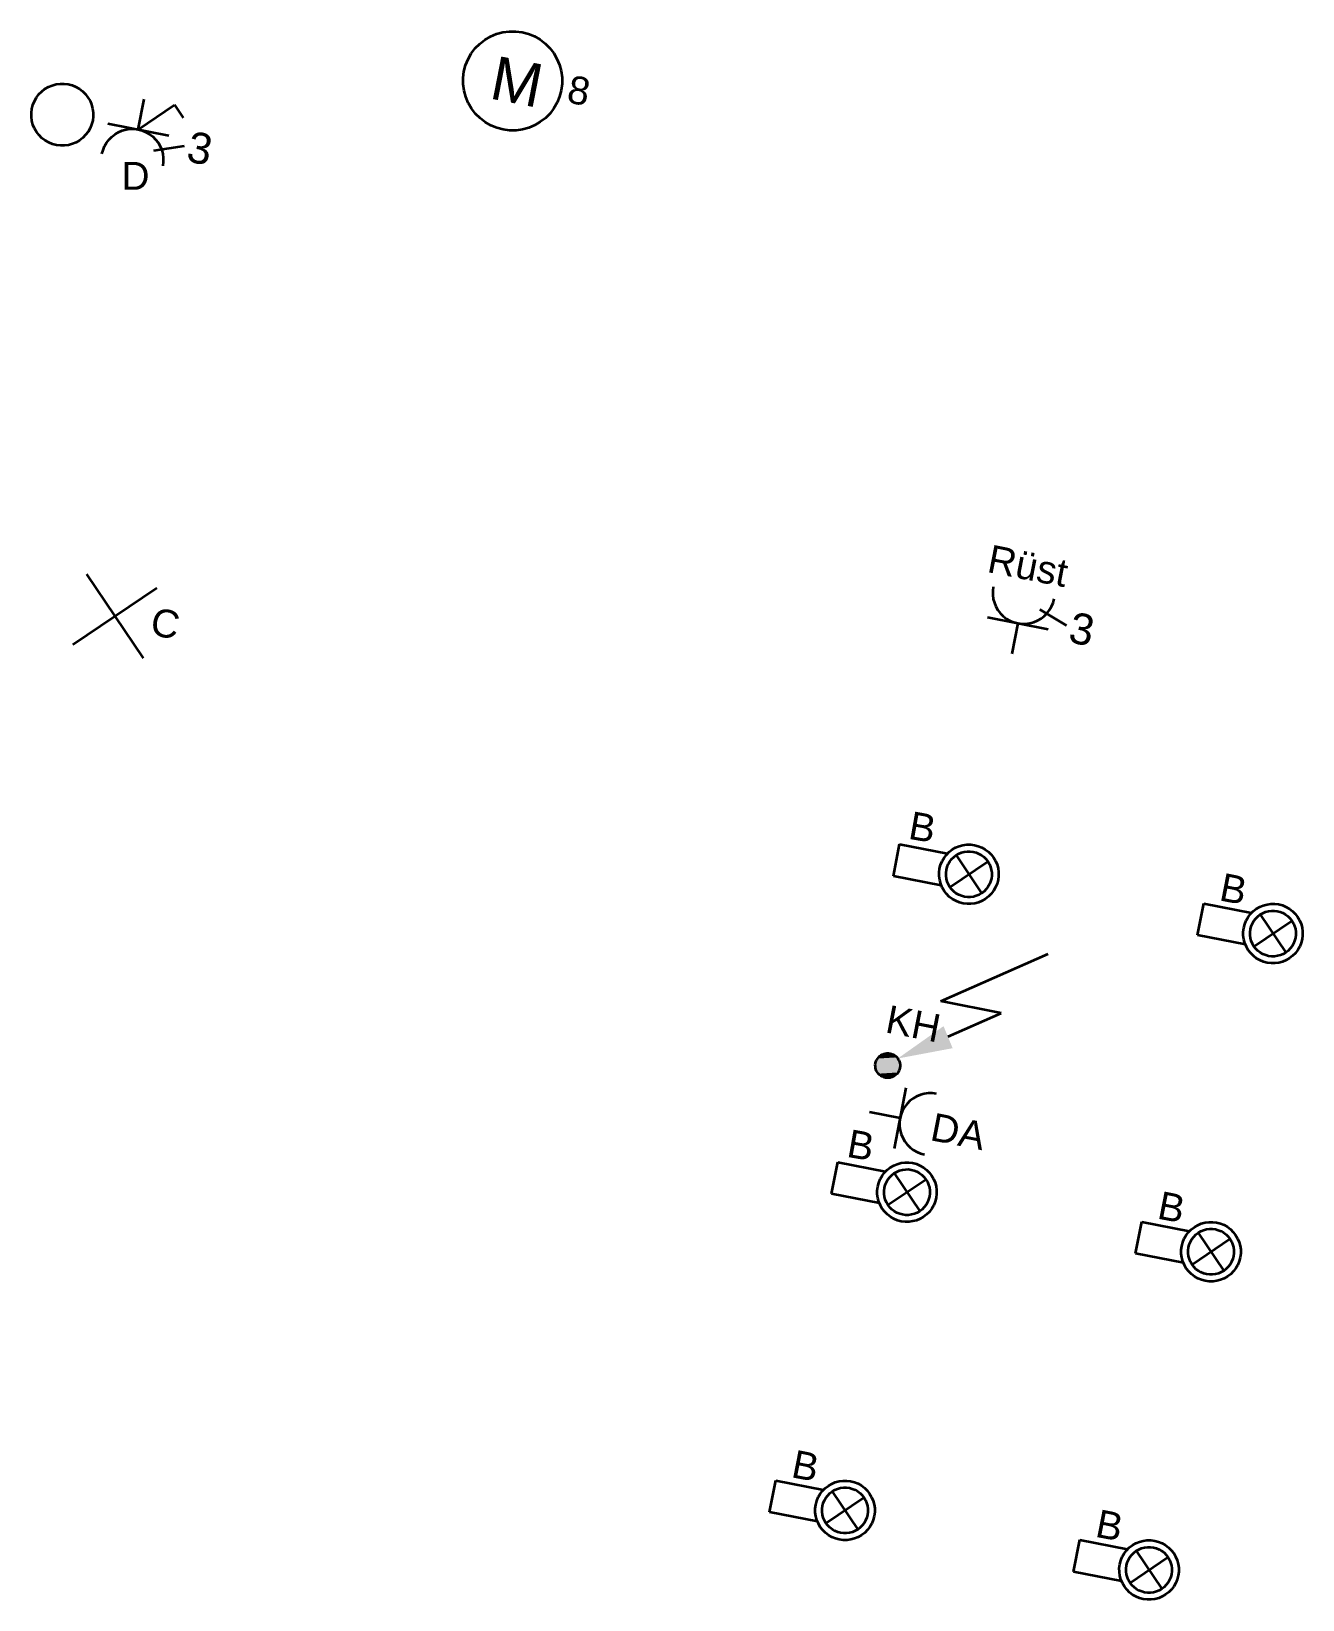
# Model space of a CAD drawing. Extents: x 800 to 1481, y 55 to 490.
# Drawn here: x 1116.9 to 1158, y 433.5 to 484.1 of the extents above; entities that cross this region are included whole.
import ezdxf

# ---------------------------------------------------------------- set-up
doc = ezdxf.new("R2010")
doc.units = 0
doc.layers.get('0').update_dxf_attribs({"lineweight": 18})
for name, color, linetype, lineweight, true_color in [('E_Kraft', 1, 'Continuous', 35, 0xff0000), ('E_Licht', 7, 'Continuous', 35, 0x0080ff), ('E_Multimedia', 7, 'Continuous', 35, 0x00e500), ('E_Starkstrom', 1, 'Continuous', 35, 0xff0000)]:
    doc.layers.add(name, color=color, linetype=linetype, lineweight=lineweight, true_color=true_color)
doc.styles.get("Standard").update_dxf_attribs({"font": 'arial.ttf'})

# ---------------------------------------------------------------- blocks, each defined once
blk = doc.blocks.new('LED-Deckenleuchte mit Trafotunnel-A0Q9B3BXAY', base_point=(1152.573, 443.815))
at = {"color": 0, "linetype": 'ByBlock', "lineweight": -2, "ltscale": 0.35}
for p, q in [((1152.573, 444.716), (1152.773, 445.741)), ((1152.773, 445.741), (1154.318, 445.44)), ((1154.146, 445.195), (1154.208, 445.304)), ((1154.208, 445.304), (1154.284, 445.404)), ((1154.284, 445.404), (1154.373, 445.493)), ((1154.373, 445.493), (1154.472, 445.57)), ((1154.393, 445.181), (1154.452, 445.258)), ((1154.452, 445.258), (1154.52, 445.327)), ((1154.472, 445.57), (1154.581, 445.633)), ((1154.52, 445.327), (1154.596, 445.386)), ((1154.581, 445.633), (1154.697, 445.681)), ((1154.596, 445.386), (1154.68, 445.434)), ((1154.596, 445.386), (1155.422, 444.161)), ((1154.68, 445.434), (1154.769, 445.472)), ((1154.697, 445.681), (1154.818, 445.714)), ((1154.769, 445.472), (1154.862, 445.497)), ((1154.818, 445.714), (1154.942, 445.731)), ((1154.862, 445.497), (1154.958, 445.51)), ((1154.942, 445.731), (1155.068, 445.732)), ((1154.958, 445.51), (1155.054, 445.51)), ((1155.054, 445.51), (1155.15, 445.498)), ((1155.068, 445.732), (1155.192, 445.716)), ((1155.15, 445.498), (1155.243, 445.474)), ((1155.192, 445.716), (1155.314, 445.684)), ((1155.243, 445.474), (1155.333, 445.437)), ((1155.314, 445.684), (1155.43, 445.636)), ((1155.333, 445.437), (1155.417, 445.389)), ((1155.417, 445.389), (1155.494, 445.33)), ((1155.43, 445.636), (1155.539, 445.574)), ((1155.494, 445.33), (1155.562, 445.262)), ((1155.539, 445.574), (1155.639, 445.498)), ((1155.562, 445.262), (1155.621, 445.186)), ((1155.639, 445.498), (1155.728, 445.409)), ((1155.728, 445.409), (1155.805, 445.31)), ((1155.805, 445.31), (1155.868, 445.201)), ((1154.05, 444.832), (1154.066, 444.957)), ((1154.051, 444.707), (1154.05, 444.832)), ((1154.066, 444.957), (1154.098, 445.078)), ((1154.098, 445.078), (1154.146, 445.195)), ((1154.272, 444.819), (1154.284, 444.915)), ((1154.272, 444.722), (1154.272, 444.819)), ((1154.284, 444.915), (1154.309, 445.008)), ((1154.309, 445.008), (1154.345, 445.097)), ((1154.345, 445.097), (1154.393, 445.181)), ((1154.396, 444.361), (1155.621, 445.186)), ((1155.621, 445.186), (1155.67, 445.103)), ((1155.67, 445.103), (1155.707, 445.013)), ((1155.707, 445.013), (1155.733, 444.92)), ((1155.733, 444.92), (1155.746, 444.825)), ((1155.746, 444.825), (1155.746, 444.728)), ((1155.868, 445.201), (1155.917, 445.086)), ((1155.917, 445.086), (1155.95, 444.964)), ((1155.95, 444.964), (1155.967, 444.84)), ((1155.967, 444.84), (1155.967, 444.714)), ((1154.118, 444.415), (1152.573, 444.716)), ((1154.068, 444.582), (1154.051, 444.707)), ((1154.101, 444.461), (1154.068, 444.582)), ((1154.149, 444.345), (1154.101, 444.461)), ((1154.212, 444.237), (1154.149, 444.345)), ((1154.289, 444.137), (1154.212, 444.237)), ((1154.285, 444.626), (1154.272, 444.722)), ((1154.31, 444.533), (1154.285, 444.626)), ((1154.348, 444.444), (1154.31, 444.533)), ((1154.396, 444.361), (1154.348, 444.444)), ((1154.455, 444.284), (1154.396, 444.361)), ((1154.524, 444.216), (1154.455, 444.284)), ((1155.566, 444.289), (1155.498, 444.22)), ((1155.624, 444.365), (1155.566, 444.289)), ((1155.672, 444.449), (1155.624, 444.365)), ((1155.709, 444.539), (1155.672, 444.449)), ((1155.734, 444.632), (1155.709, 444.539)), ((1155.809, 444.243), (1155.733, 444.143)), ((1155.746, 444.728), (1155.734, 444.632)), ((1155.872, 444.352), (1155.809, 444.243)), ((1155.919, 444.468), (1155.872, 444.352)), ((1155.951, 444.59), (1155.919, 444.468)), ((1155.967, 444.714), (1155.951, 444.59)), ((1154.379, 444.049), (1154.289, 444.137)), ((1154.478, 443.973), (1154.379, 444.049)), ((1154.587, 443.91), (1154.478, 443.973)), ((1154.601, 444.158), (1154.524, 444.216)), ((1154.704, 443.863), (1154.587, 443.91)), ((1154.685, 444.11), (1154.601, 444.158)), ((1154.774, 444.073), (1154.685, 444.11)), ((1154.825, 443.831), (1154.704, 443.863)), ((1154.868, 444.048), (1154.774, 444.073)), ((1154.95, 443.815), (1154.825, 443.831)), ((1154.963, 444.036), (1154.868, 444.048)), ((1155.075, 443.815), (1154.95, 443.815)), ((1155.06, 444.037), (1154.963, 444.036)), ((1155.156, 444.05), (1155.06, 444.037)), ((1155.2, 443.832), (1155.075, 443.815)), ((1155.249, 444.075), (1155.156, 444.05)), ((1155.321, 443.865), (1155.2, 443.832)), ((1155.338, 444.112), (1155.249, 444.075)), ((1155.437, 443.914), (1155.321, 443.865)), ((1155.422, 444.161), (1155.338, 444.112)), ((1155.498, 444.22), (1155.422, 444.161)), ((1155.545, 443.977), (1155.437, 443.914)), ((1155.645, 444.054), (1155.545, 443.977)), ((1155.733, 444.143), (1155.645, 444.054))]:
    blk.add_line(p, q, dxfattribs=at)
blk = doc.blocks.new('Bauteilbeschriftung-A0Q9B3BZAY', base_point=(1153.238, 445.72))
at = {"color": 0, "linetype": 'ByBlock', "lineweight": -2, "ltscale": 0.35, "insert": (1153.41, 446.734), "char_height": 0.9, "attachment_point": 1, "rotation": 348.9744}
blk.add_mtext('{\\fArial;B}', dxfattribs=at)
blk = doc.blocks.new('Steckdose T13_ UP_ 3-fach-A0Q9B3EHAY', base_point=(1147.79, 464.068))
at = {"color": 0, "linetype": 'ByBlock', "lineweight": -2, "ltscale": 0.35}
for p, q in [((1147.981, 466.222), (1147.965, 466.092)), ((1147.965, 466.092), (1147.965, 465.962)), ((1147.965, 465.962), (1147.983, 465.832)), ((1147.983, 465.832), (1148.017, 465.706)), ((1148.017, 465.706), (1148.068, 465.585)), ((1148.068, 465.585), (1148.133, 465.472)), ((1149.486, 465.49), (1150.348, 464.977)), ((1149.796, 465.479), (1149.861, 465.592)), ((1149.861, 465.592), (1149.911, 465.713)), ((1149.911, 465.713), (1149.944, 465.84)), ((1147.79, 465.241), (1149.753, 464.858)), ((1148.133, 465.472), (1148.213, 465.369)), ((1148.213, 465.369), (1148.306, 465.277)), ((1148.306, 465.277), (1148.41, 465.197)), ((1148.41, 465.197), (1148.524, 465.132)), ((1148.524, 465.132), (1148.645, 465.083)), ((1148.771, 465.049), (1148.58, 464.068)), ((1148.645, 465.083), (1148.771, 465.049)), ((1148.771, 465.049), (1148.901, 465.033)), ((1148.901, 465.033), (1149.032, 465.033)), ((1149.032, 465.033), (1149.162, 465.051)), ((1149.162, 465.051), (1149.288, 465.085)), ((1149.288, 465.085), (1149.408, 465.136)), ((1149.408, 465.136), (1149.522, 465.202)), ((1149.522, 465.202), (1149.625, 465.282)), ((1149.625, 465.282), (1149.717, 465.375)), ((1149.717, 465.375), (1149.796, 465.479))]:
    blk.add_line(p, q, dxfattribs=at)
at = {"color": 0, "linetype": 'ByBlock', "lineweight": -2, "ltscale": 0.35, "insert": (1150.555, 465.428), "char_height": 1, "attachment_point": 1, "rotation": 348.9744}
blk.add_mtext('{\\fArial;3}', dxfattribs=at)
blk = doc.blocks.new('Bauteilbeschriftung-A0Q9B3EJAY', base_point=(1147.747, 466.234))
at = {"color": 0, "linetype": 'ByBlock', "lineweight": -2, "ltscale": 0.35, "insert": (1147.919, 467.591), "char_height": 0.9, "attachment_point": 1, "rotation": 348.9744}
blk.add_mtext('{\\fArial;Rüst}', dxfattribs=at)
blk = doc.blocks.new('Deckenauslass-A0Q9B3ERAY', base_point=(1118.275, 463.924))
at = {"color": 0, "lineweight": -2}
for p, q in [((1118.716, 466.631), (1120.54, 463.924)), ((1118.275, 464.365), (1120.981, 466.189))]:
    blk.add_line(p, q, dxfattribs=at)
blk = doc.blocks.new('Bauteilbeschriftung-A0Q9B3ETAY', base_point=(1120.726, 464.536))
at = {"color": 0, "linetype": 'ByBlock', "lineweight": -2, "ltscale": 0.35, "insert": (1120.899, 465.572), "char_height": 0.9, "attachment_point": 1, "rotation": 348.9744}
blk.add_mtext('{\\fArial;C}', dxfattribs=at)
blk = doc.blocks.new('Steckdose T13_ UP-A0Q9B3FBAY', base_point=(1143.99, 447.909))
at = {"color": 0, "linetype": 'ByBlock', "lineweight": -2, "ltscale": 0.35}
for p, q in [((1145.163, 450.063), (1144.781, 448.1)), ((1145.628, 449.836), (1145.508, 449.785)), ((1145.755, 449.87), (1145.628, 449.836)), ((1145.884, 449.888), (1145.755, 449.87)), ((1146.015, 449.888), (1145.884, 449.888)), ((1146.145, 449.872), (1146.015, 449.888)), ((1145.055, 449.329), (1145.005, 449.208)), ((1145.12, 449.442), (1145.055, 449.329)), ((1145.199, 449.546), (1145.12, 449.442)), ((1145.291, 449.639), (1145.199, 449.546)), ((1145.395, 449.719), (1145.291, 449.639)), ((1145.508, 449.785), (1145.395, 449.719)), ((1144.972, 449.081), (1143.99, 449.273)), ((1144.972, 449.081), (1144.955, 448.952)), ((1144.955, 448.952), (1144.956, 448.821)), ((1144.956, 448.821), (1144.973, 448.691)), ((1145.005, 449.208), (1144.972, 449.081)), ((1144.973, 448.691), (1145.008, 448.565)), ((1145.008, 448.565), (1145.058, 448.444)), ((1145.058, 448.444), (1145.124, 448.331)), ((1145.124, 448.331), (1145.204, 448.228)), ((1145.204, 448.228), (1145.297, 448.136)), ((1145.297, 448.136), (1145.401, 448.056)), ((1145.401, 448.056), (1145.515, 447.991)), ((1145.515, 447.991), (1145.636, 447.942)), ((1145.636, 447.942), (1145.762, 447.909))]:
    blk.add_line(p, q, dxfattribs=at)
blk = doc.blocks.new('Bauteilbeschriftung-A0Q9B3FDAY', base_point=(1145.907, 448.063))
at = {"color": 0, "linetype": 'ByBlock', "lineweight": -2, "ltscale": 0.35, "insert": (1146.079, 449.262), "char_height": 0.9, "attachment_point": 1, "rotation": 348.9744}
blk.add_mtext('{\\fArial;DA}', dxfattribs=at)
blk = doc.blocks.new('LED-Deckenleuchte mit Trafotunnel-A0Q9B3H3AY', base_point=(1150.573, 433.549))
at = {"color": 0, "linetype": 'ByBlock', "lineweight": -2, "ltscale": 0.35}
for p, q in [((1150.573, 434.45), (1150.773, 435.475)), ((1150.773, 435.475), (1152.317, 435.174)), ((1152.208, 435.038), (1152.284, 435.138)), ((1152.284, 435.138), (1152.373, 435.227)), ((1152.373, 435.227), (1152.472, 435.304)), ((1152.472, 435.304), (1152.58, 435.367)), ((1152.58, 435.367), (1152.696, 435.416)), ((1152.596, 435.12), (1152.679, 435.169)), ((1152.679, 435.169), (1152.768, 435.206)), ((1152.696, 435.416), (1152.818, 435.449)), ((1152.768, 435.206), (1152.862, 435.231)), ((1152.818, 435.449), (1152.942, 435.465)), ((1152.862, 435.231), (1152.957, 435.244)), ((1152.942, 435.465), (1153.068, 435.466)), ((1152.957, 435.244), (1153.054, 435.245)), ((1153.054, 435.245), (1153.15, 435.232)), ((1153.068, 435.466), (1153.192, 435.45)), ((1153.15, 435.232), (1153.243, 435.208)), ((1153.192, 435.45), (1153.314, 435.418)), ((1153.243, 435.208), (1153.333, 435.171)), ((1153.314, 435.418), (1153.43, 435.37)), ((1153.333, 435.171), (1153.416, 435.123)), ((1153.43, 435.37), (1153.539, 435.308)), ((1153.539, 435.308), (1153.639, 435.232)), ((1153.639, 435.232), (1153.728, 435.143)), ((1153.728, 435.143), (1153.805, 435.044)), ((1152.05, 434.566), (1152.066, 434.691)), ((1152.066, 434.691), (1152.098, 434.813)), ((1152.098, 434.813), (1152.146, 434.929)), ((1152.146, 434.929), (1152.208, 435.038)), ((1152.271, 434.553), (1152.284, 434.649)), ((1152.284, 434.649), (1152.308, 434.742)), ((1152.308, 434.742), (1152.345, 434.831)), ((1152.345, 434.831), (1152.393, 434.915)), ((1152.393, 434.915), (1152.451, 434.992)), ((1152.396, 434.095), (1153.621, 434.92)), ((1152.451, 434.992), (1152.519, 435.061)), ((1152.519, 435.061), (1152.596, 435.12)), ((1152.596, 435.12), (1153.421, 433.895)), ((1153.416, 435.123), (1153.493, 435.065)), ((1153.493, 435.065), (1153.562, 434.997)), ((1153.562, 434.997), (1153.621, 434.92)), ((1153.621, 434.92), (1153.67, 434.837)), ((1153.67, 434.837), (1153.707, 434.748)), ((1153.707, 434.748), (1153.732, 434.654)), ((1153.732, 434.654), (1153.745, 434.559)), ((1153.805, 435.044), (1153.868, 434.936)), ((1153.868, 434.936), (1153.917, 434.82)), ((1153.917, 434.82), (1153.95, 434.698)), ((1153.95, 434.698), (1153.967, 434.574)), ((1152.118, 434.149), (1150.573, 434.45)), ((1152.051, 434.441), (1152.05, 434.566)), ((1152.068, 434.316), (1152.051, 434.441)), ((1152.1, 434.195), (1152.068, 434.316)), ((1152.149, 434.079), (1152.1, 434.195)), ((1152.272, 434.456), (1152.271, 434.553)), ((1152.285, 434.361), (1152.272, 434.456)), ((1152.31, 434.267), (1152.285, 434.361)), ((1152.347, 434.178), (1152.31, 434.267)), ((1152.396, 434.095), (1152.347, 434.178)), ((1153.672, 434.183), (1153.624, 434.1)), ((1153.709, 434.273), (1153.672, 434.183)), ((1153.733, 434.366), (1153.709, 434.273)), ((1153.746, 434.462), (1153.733, 434.366)), ((1153.745, 434.559), (1153.746, 434.462)), ((1153.919, 434.202), (1153.871, 434.086)), ((1153.951, 434.324), (1153.919, 434.202)), ((1153.967, 434.448), (1153.951, 434.324)), ((1153.967, 434.574), (1153.967, 434.448)), ((1152.212, 433.971), (1152.149, 434.079)), ((1152.289, 433.871), (1152.212, 433.971)), ((1152.378, 433.783), (1152.289, 433.871)), ((1152.478, 433.707), (1152.378, 433.783)), ((1152.455, 434.018), (1152.396, 434.095)), ((1152.524, 433.95), (1152.455, 434.018)), ((1152.587, 433.645), (1152.478, 433.707)), ((1152.601, 433.892), (1152.524, 433.95)), ((1152.703, 433.597), (1152.587, 433.645)), ((1152.685, 433.844), (1152.601, 433.892)), ((1152.774, 433.807), (1152.685, 433.844)), ((1152.867, 433.783), (1152.774, 433.807)), ((1152.963, 433.77), (1152.867, 433.783)), ((1153.06, 433.771), (1152.963, 433.77)), ((1153.155, 433.784), (1153.06, 433.771)), ((1153.249, 433.809), (1153.155, 433.784)), ((1153.338, 433.846), (1153.249, 433.809)), ((1153.437, 433.648), (1153.321, 433.599)), ((1153.421, 433.895), (1153.338, 433.846)), ((1153.498, 433.954), (1153.421, 433.895)), ((1153.545, 433.711), (1153.437, 433.648)), ((1153.566, 434.023), (1153.498, 433.954)), ((1153.645, 433.788), (1153.545, 433.711)), ((1153.624, 434.1), (1153.566, 434.023)), ((1153.733, 433.877), (1153.645, 433.788)), ((1153.809, 433.977), (1153.733, 433.877)), ((1153.871, 434.086), (1153.809, 433.977)), ((1152.825, 433.565), (1152.703, 433.597)), ((1152.95, 433.549), (1152.825, 433.565)), ((1153.075, 433.55), (1152.95, 433.549)), ((1153.2, 433.566), (1153.075, 433.55)), ((1153.321, 433.599), (1153.2, 433.566))]:
    blk.add_line(p, q, dxfattribs=at)
blk = doc.blocks.new('Bauteilbeschriftung-A0Q9B3H5AY', base_point=(1151.238, 435.455))
at = {"color": 0, "linetype": 'ByBlock', "lineweight": -2, "ltscale": 0.35, "insert": (1151.41, 436.468), "char_height": 0.9, "attachment_point": 1, "rotation": 348.9744}
blk.add_mtext('{\\fArial;B}', dxfattribs=at)
blk = doc.blocks.new('LED-Deckenleuchte mit Trafotunnel-A0Q9B3I1AY', base_point=(1154.573, 454.081))
at = {"color": 0, "linetype": 'ByBlock', "lineweight": -2, "ltscale": 0.35}
for p, q in [((1154.573, 454.982), (1154.773, 456.007)), ((1154.773, 456.007), (1156.318, 455.706)), ((1156.472, 455.836), (1156.581, 455.899)), ((1156.581, 455.899), (1156.697, 455.947)), ((1156.697, 455.947), (1156.818, 455.98)), ((1156.818, 455.98), (1156.943, 455.997)), ((1156.943, 455.997), (1157.068, 455.998)), ((1157.068, 455.998), (1157.193, 455.982)), ((1157.193, 455.982), (1157.314, 455.95)), ((1157.314, 455.95), (1157.43, 455.902)), ((1157.43, 455.902), (1157.539, 455.84)), ((1156.099, 455.344), (1156.146, 455.461)), ((1156.146, 455.461), (1156.209, 455.57)), ((1156.209, 455.57), (1156.285, 455.67)), ((1156.285, 455.67), (1156.373, 455.759)), ((1156.345, 455.363), (1156.393, 455.447)), ((1156.373, 455.759), (1156.472, 455.836)), ((1156.393, 455.447), (1156.452, 455.524)), ((1156.397, 454.626), (1157.622, 455.452)), ((1156.452, 455.524), (1156.52, 455.593)), ((1156.52, 455.593), (1156.596, 455.652)), ((1156.596, 455.652), (1156.68, 455.7)), ((1156.596, 455.652), (1157.422, 454.427)), ((1156.68, 455.7), (1156.769, 455.738)), ((1156.769, 455.738), (1156.862, 455.763)), ((1156.862, 455.763), (1156.958, 455.776)), ((1156.958, 455.776), (1157.054, 455.776)), ((1157.054, 455.776), (1157.15, 455.764)), ((1157.15, 455.764), (1157.244, 455.739)), ((1157.244, 455.739), (1157.333, 455.703)), ((1157.333, 455.703), (1157.417, 455.655)), ((1157.417, 455.655), (1157.494, 455.596)), ((1157.494, 455.596), (1157.562, 455.528)), ((1157.539, 455.84), (1157.639, 455.764)), ((1157.562, 455.528), (1157.622, 455.452)), ((1157.622, 455.452), (1157.67, 455.368)), ((1157.639, 455.764), (1157.729, 455.675)), ((1157.67, 455.368), (1157.707, 455.279)), ((1157.729, 455.675), (1157.805, 455.576)), ((1157.805, 455.576), (1157.869, 455.467)), ((1157.869, 455.467), (1157.917, 455.351)), ((1156.118, 454.681), (1154.573, 454.982)), ((1156.051, 455.098), (1156.067, 455.223)), ((1156.051, 454.973), (1156.051, 455.098)), ((1156.068, 454.848), (1156.051, 454.973)), ((1156.067, 455.223), (1156.099, 455.344)), ((1156.272, 455.085), (1156.284, 455.18)), ((1156.272, 454.988), (1156.272, 455.085)), ((1156.285, 454.892), (1156.272, 454.988)), ((1156.284, 455.18), (1156.309, 455.274)), ((1156.311, 454.799), (1156.285, 454.892)), ((1156.309, 455.274), (1156.345, 455.363)), ((1157.707, 455.279), (1157.733, 455.186)), ((1157.734, 454.898), (1157.709, 454.805)), ((1157.733, 455.186), (1157.746, 455.09)), ((1157.746, 454.994), (1157.734, 454.898)), ((1157.746, 455.09), (1157.746, 454.994)), ((1157.917, 455.351), (1157.95, 455.23)), ((1157.95, 455.23), (1157.967, 455.106)), ((1157.967, 454.98), (1157.952, 454.856)), ((1157.967, 455.106), (1157.967, 454.98)), ((1156.101, 454.727), (1156.068, 454.848)), ((1156.15, 454.611), (1156.101, 454.727)), ((1156.213, 454.503), (1156.15, 454.611)), ((1156.29, 454.403), (1156.213, 454.503)), ((1156.379, 454.315), (1156.29, 454.403)), ((1156.348, 454.71), (1156.311, 454.799)), ((1156.397, 454.626), (1156.348, 454.71)), ((1156.456, 454.55), (1156.397, 454.626)), ((1156.524, 454.482), (1156.456, 454.55)), ((1156.601, 454.424), (1156.524, 454.482)), ((1156.685, 454.376), (1156.601, 454.424)), ((1156.774, 454.339), (1156.685, 454.376)), ((1157.338, 454.378), (1157.249, 454.341)), ((1157.422, 454.427), (1157.338, 454.378)), ((1157.498, 454.486), (1157.422, 454.427)), ((1157.566, 454.554), (1157.498, 454.486)), ((1157.625, 454.631), (1157.566, 454.554)), ((1157.673, 454.715), (1157.625, 454.631)), ((1157.733, 454.409), (1157.645, 454.32)), ((1157.709, 454.805), (1157.673, 454.715)), ((1157.81, 454.509), (1157.733, 454.409)), ((1157.872, 454.618), (1157.81, 454.509)), ((1157.92, 454.734), (1157.872, 454.618)), ((1157.952, 454.856), (1157.92, 454.734)), ((1156.479, 454.239), (1156.379, 454.315)), ((1156.588, 454.176), (1156.479, 454.239)), ((1156.704, 454.129), (1156.588, 454.176)), ((1156.825, 454.097), (1156.704, 454.129)), ((1156.868, 454.314), (1156.774, 454.339)), ((1156.95, 454.081), (1156.825, 454.097)), ((1156.964, 454.302), (1156.868, 454.314)), ((1157.076, 454.081), (1156.95, 454.081)), ((1157.06, 454.302), (1156.964, 454.302)), ((1157.156, 454.315), (1157.06, 454.302)), ((1157.2, 454.098), (1157.076, 454.081)), ((1157.249, 454.341), (1157.156, 454.315)), ((1157.321, 454.131), (1157.2, 454.098)), ((1157.437, 454.18), (1157.321, 454.131)), ((1157.546, 454.243), (1157.437, 454.18)), ((1157.645, 454.32), (1157.546, 454.243))]:
    blk.add_line(p, q, dxfattribs=at)
blk = doc.blocks.new('Bauteilbeschriftung-A0Q9B3I3AY', base_point=(1155.238, 455.986))
at = {"color": 0, "linetype": 'ByBlock', "lineweight": -2, "ltscale": 0.35, "insert": (1155.41, 457), "char_height": 0.9, "attachment_point": 1, "rotation": 348.9744}
blk.add_mtext('{\\fArial;B}', dxfattribs=at)
blk = doc.blocks.new('Elektroanschluss-A0Q9B3LHAY', base_point=(1144.174, 450.382))
at = {"color": 0, "linetype": 'ByBlock', "lineweight": -2, "ltscale": 0.35}
for p, q in [((1146.293, 452.859), (1149.751, 454.386)), ((1148.231, 452.468), (1146.293, 452.859)), ((1146.525, 451.715), (1148.231, 452.468)), ((1144.174, 450.806), (1144.181, 450.857)), ((1144.181, 450.857), (1144.194, 450.908)), ((1144.194, 450.908), (1144.214, 450.956)), ((1144.214, 450.956), (1144.24, 451.002)), ((1144.24, 451.002), (1144.272, 451.044)), ((1144.272, 451.044), (1144.309, 451.081)), ((1144.309, 451.081), (1144.35, 451.113)), ((1144.35, 451.113), (1144.395, 451.139)), ((1144.395, 451.139), (1144.444, 451.159)), ((1144.444, 451.159), (1144.494, 451.173)), ((1144.494, 451.173), (1144.546, 451.18)), ((1144.546, 451.18), (1144.598, 451.18)), ((1144.598, 451.18), (1144.65, 451.174)), ((1144.65, 451.174), (1144.701, 451.16)), ((1144.701, 451.16), (1144.749, 451.14)), ((1144.749, 451.14), (1144.795, 451.114)), ((1144.795, 451.114), (1144.836, 451.083)), ((1144.836, 451.083), (1144.873, 451.046)), ((1144.873, 451.046), (1144.905, 451.005)), ((1144.905, 451.005), (1144.932, 450.959)), ((1144.932, 450.959), (1144.952, 450.911)), ((1144.952, 450.911), (1144.966, 450.861)), ((1144.966, 450.861), (1144.973, 450.809)), ((1144.175, 450.753), (1144.174, 450.806)), ((1144.182, 450.701), (1144.175, 450.753)), ((1144.195, 450.651), (1144.182, 450.701)), ((1144.216, 450.603), (1144.195, 450.651)), ((1144.242, 450.557), (1144.216, 450.603)), ((1144.274, 450.516), (1144.242, 450.557)), ((1144.311, 450.479), (1144.274, 450.516)), ((1144.353, 450.448), (1144.311, 450.479)), ((1144.398, 450.422), (1144.353, 450.448)), ((1144.447, 450.402), (1144.398, 450.422)), ((1144.497, 450.388), (1144.447, 450.402)), ((1144.549, 450.382), (1144.497, 450.388)), ((1144.601, 450.382), (1144.549, 450.382)), ((1144.653, 450.389), (1144.601, 450.382)), ((1144.704, 450.403), (1144.653, 450.389)), ((1144.752, 450.423), (1144.704, 450.403)), ((1144.797, 450.449), (1144.752, 450.423)), ((1144.839, 450.481), (1144.797, 450.449)), ((1144.875, 450.518), (1144.839, 450.481)), ((1144.907, 450.56), (1144.875, 450.518)), ((1144.933, 450.605), (1144.907, 450.56)), ((1144.953, 450.654), (1144.933, 450.605)), ((1144.966, 450.704), (1144.953, 450.654)), ((1144.973, 450.756), (1144.966, 450.704)), ((1144.973, 450.809), (1144.973, 450.756))]:
    blk.add_line(p, q, dxfattribs=at)
for points in [[(1146.67, 451.34), (1145.37, 451.34), (1146.376, 452.051)], [(1144.899, 451.007), (1146.67, 451.34), (1145.37, 451.34)], [(1144.973, 450.809), (1144.178, 450.809), (1144.963, 450.857)], [(1144.178, 450.809), (1144.963, 450.857), (1144.181, 450.857)], [(1144.963, 450.857), (1144.181, 450.857), (1144.952, 450.911)], [(1144.181, 450.857), (1144.952, 450.911), (1144.199, 450.911)], [(1144.952, 450.911), (1144.199, 450.911), (1144.929, 450.956)], [(1144.199, 450.911), (1144.929, 450.956), (1144.214, 450.956)], [(1144.929, 450.956), (1144.214, 450.956), (1144.905, 451.005)], [(1144.214, 450.956), (1144.905, 451.005), (1144.246, 451.005)], [(1144.905, 451.005), (1144.246, 451.005), (1144.871, 451.044)], [(1144.246, 451.005), (1144.871, 451.044), (1144.272, 451.044)], [(1144.871, 451.044), (1144.272, 451.044), (1144.836, 451.083)], [(1144.272, 451.044), (1144.836, 451.083), (1144.316, 451.083)], [(1144.836, 451.083), (1144.316, 451.083), (1144.791, 451.113)], [(1144.316, 451.083), (1144.791, 451.113), (1144.35, 451.113)], [(1144.791, 451.113), (1144.35, 451.113), (1144.749, 451.14)], [(1144.35, 451.113), (1144.749, 451.14), (1144.406, 451.14)], [(1144.749, 451.14), (1144.406, 451.14), (1144.693, 451.159)], [(1144.406, 451.14), (1144.693, 451.159), (1144.444, 451.159)], [(1144.693, 451.159), (1144.444, 451.159), (1144.65, 451.174)], [(1144.444, 451.159), (1144.65, 451.174), (1144.514, 451.174)], [(1144.65, 451.174), (1144.514, 451.174), (1144.546, 451.18)], [(1144.969, 450.753), (1144.175, 450.753), (1144.973, 450.809)], [(1144.175, 450.753), (1144.973, 450.809), (1144.178, 450.809)], [(1144.184, 450.704), (1144.969, 450.753), (1144.175, 450.753)], [(1144.966, 450.704), (1144.184, 450.704), (1144.969, 450.753)], [(1144.195, 450.651), (1144.966, 450.704), (1144.184, 450.704)], [(1144.948, 450.651), (1144.195, 450.651), (1144.966, 450.704)], [(1144.218, 450.605), (1144.948, 450.651), (1144.195, 450.651)], [(1144.933, 450.605), (1144.218, 450.605), (1144.948, 450.651)], [(1144.242, 450.557), (1144.933, 450.605), (1144.218, 450.605)], [(1144.901, 450.557), (1144.242, 450.557), (1144.933, 450.605)], [(1144.276, 450.518), (1144.901, 450.557), (1144.242, 450.557)], [(1144.875, 450.518), (1144.276, 450.518), (1144.901, 450.557)], [(1144.311, 450.479), (1144.875, 450.518), (1144.276, 450.518)], [(1144.831, 450.479), (1144.311, 450.479), (1144.875, 450.518)], [(1144.356, 450.449), (1144.831, 450.479), (1144.311, 450.479)], [(1144.797, 450.449), (1144.356, 450.449), (1144.831, 450.479)], [(1144.398, 450.422), (1144.797, 450.449), (1144.356, 450.449)], [(1144.741, 450.422), (1144.398, 450.422), (1144.797, 450.449)], [(1144.454, 450.403), (1144.741, 450.422), (1144.398, 450.422)], [(1144.704, 450.403), (1144.454, 450.403), (1144.741, 450.422)], [(1144.497, 450.388), (1144.704, 450.403), (1144.454, 450.403)], [(1144.633, 450.388), (1144.497, 450.388), (1144.704, 450.403)], [(1144.601, 450.382), (1144.633, 450.388), (1144.497, 450.388)]]:
    blk.add_solid(points, dxfattribs=at)
blk = doc.blocks.new('Bauteilbeschriftung-A0Q9B3LJAY', base_point=(1144.459, 451.56))
at = {"color": 0, "linetype": 'ByBlock', "lineweight": -2, "ltscale": 0.35, "insert": (1144.631, 452.74), "char_height": 0.9, "attachment_point": 1, "rotation": 348.9744}
blk.add_mtext('{\\fArial;KH}', dxfattribs=at)
blk = doc.blocks.new('Motor allgemein-A0Q9B3MHAY', base_point=(1130.87, 480.951))
at = {"color": 0, "linetype": 'ByBlock', "lineweight": -2, "ltscale": 0.35}
for p, q in [((1131.26, 483.599), (1131.407, 483.747)), ((1131.407, 483.747), (1131.573, 483.875)), ((1131.573, 483.875), (1131.754, 483.981)), ((1131.754, 483.981), (1131.947, 484.061)), ((1131.947, 484.061), (1132.149, 484.116)), ((1132.149, 484.116), (1132.356, 484.145)), ((1132.356, 484.145), (1132.566, 484.145)), ((1132.566, 484.145), (1132.773, 484.119)), ((1132.773, 484.119), (1132.976, 484.066)), ((1132.976, 484.066), (1133.169, 483.986)), ((1133.169, 483.986), (1133.351, 483.882)), ((1133.351, 483.882), (1133.517, 483.755)), ((1133.517, 483.755), (1133.666, 483.608)), ((1130.95, 483.057), (1131.029, 483.25)), ((1131.029, 483.25), (1131.133, 483.432)), ((1131.133, 483.432), (1131.26, 483.599)), ((1133.666, 483.608), (1133.794, 483.443)), ((1133.794, 483.443), (1133.899, 483.262)), ((1133.899, 483.262), (1133.98, 483.069)), ((1130.87, 482.647), (1130.897, 482.854)), ((1130.897, 482.854), (1130.95, 483.057)), ((1133.98, 483.069), (1134.035, 482.867)), ((1134.035, 482.867), (1134.063, 482.659)), ((1130.871, 482.438), (1130.87, 482.647)), ((1130.899, 482.23), (1130.871, 482.438)), ((1130.954, 482.028), (1130.899, 482.23)), ((1134.038, 482.242), (1133.984, 482.04)), ((1134.064, 482.45), (1134.038, 482.242)), ((1134.063, 482.659), (1134.064, 482.45)), ((1131.035, 481.835), (1130.954, 482.028)), ((1131.14, 481.654), (1131.035, 481.835)), ((1133.905, 481.846), (1133.801, 481.665)), ((1133.984, 482.04), (1133.905, 481.846)), ((1131.268, 481.489), (1131.14, 481.654)), ((1131.417, 481.341), (1131.268, 481.489)), ((1131.583, 481.215), (1131.417, 481.341)), ((1131.765, 481.111), (1131.583, 481.215)), ((1133.361, 481.222), (1133.18, 481.116)), ((1133.527, 481.35), (1133.361, 481.222)), ((1133.674, 481.498), (1133.527, 481.35)), ((1133.801, 481.665), (1133.674, 481.498)), ((1131.959, 481.031), (1131.765, 481.111)), ((1132.161, 480.978), (1131.959, 481.031)), ((1132.369, 480.951), (1132.161, 480.978)), ((1132.578, 480.952), (1132.369, 480.951)), ((1132.785, 480.98), (1132.578, 480.952)), ((1132.987, 481.035), (1132.785, 480.98)), ((1133.18, 481.116), (1132.987, 481.035))]:
    blk.add_line(p, q, dxfattribs=at)
at = {"color": 0, "linetype": 'ByBlock', "lineweight": -2, "ltscale": 0.35, "insert": (1131.943, 483.364), "char_height": 1.4, "attachment_point": 1, "rotation": 348.9744}
blk.add_mtext('{\\fArial;M}', dxfattribs=at)
blk = doc.blocks.new('Bauteilbeschriftung-A0Q9B3MJAY', base_point=(1134.178, 481.749))
at = {"color": 0, "linetype": 'ByBlock', "lineweight": -2, "ltscale": 0.35, "insert": (1134.35, 482.746), "char_height": 0.9, "attachment_point": 1, "rotation": 348.9744}
blk.add_mtext('{\\fArial;8}', dxfattribs=at)
blk = doc.blocks.new('Steckdose T13_ UP_ 3-fach_ geschaltet-A0Q9B3MPAY', base_point=(1119.211, 479.808))
at = {"color": 0, "linetype": 'ByBlock', "lineweight": -2, "ltscale": 0.35}
for p, q in [((1120.384, 480.98), (1120.575, 481.962)), ((1120.384, 480.98), (1121.557, 481.771)), ((1121.557, 481.771), (1121.837, 481.355)), ((1119.403, 481.172), (1121.366, 480.789)), ((1119.439, 480.655), (1119.531, 480.748)), ((1119.531, 480.748), (1119.634, 480.828)), ((1119.634, 480.828), (1119.747, 480.894)), ((1119.747, 480.894), (1119.868, 480.945)), ((1119.868, 480.945), (1119.994, 480.979)), ((1119.994, 480.979), (1120.124, 480.996)), ((1120.124, 480.996), (1120.254, 480.997)), ((1120.254, 480.997), (1120.384, 480.98)), ((1120.384, 480.98), (1120.511, 480.947)), ((1120.511, 480.947), (1120.632, 480.897)), ((1120.632, 480.897), (1120.745, 480.833)), ((1120.745, 480.833), (1120.849, 480.753)), ((1120.849, 480.753), (1120.942, 480.661)), ((1119.211, 480.19), (1119.245, 480.317)), ((1119.245, 480.317), (1119.294, 480.438)), ((1119.294, 480.438), (1119.359, 480.551)), ((1119.359, 480.551), (1119.439, 480.655)), ((1120.881, 480.304), (1121.873, 480.456)), ((1120.942, 480.661), (1121.022, 480.558)), ((1121.022, 480.558), (1121.088, 480.445)), ((1121.088, 480.445), (1121.139, 480.324)), ((1121.139, 480.324), (1121.173, 480.198)), ((1121.173, 480.198), (1121.191, 480.068)), ((1121.191, 479.937), (1121.175, 479.808)), ((1121.191, 480.068), (1121.191, 479.937))]:
    blk.add_line(p, q, dxfattribs=at)
at = {"color": 0, "linetype": 'ByBlock', "lineweight": -2, "ltscale": 0.35, "insert": (1122.087, 480.941), "char_height": 1, "attachment_point": 1, "rotation": 348.9744}
blk.add_mtext('{\\fArial;3}', dxfattribs=at)
blk = doc.blocks.new('Bauteilbeschriftung-A0Q9B3MRAY', base_point=(1119.839, 479.034))
at = {"color": 0, "linetype": 'ByBlock', "lineweight": -2, "ltscale": 0.35, "insert": (1119.839, 479.934), "char_height": 0.9, "attachment_point": 1}
blk.add_mtext('{\\fArial;D}', dxfattribs=at)
blk = doc.blocks.new('Einlasskasten UP-A0Q9B3XVAY', base_point=(1116.932, 480.46))
at = {"color": 0, "lineweight": -2}
for p, q in [((1117.176, 482.115), (1117.268, 482.208)), ((1117.268, 482.208), (1117.372, 482.288)), ((1117.372, 482.288), (1117.485, 482.354)), ((1117.485, 482.354), (1117.605, 482.404)), ((1117.605, 482.404), (1117.731, 482.439)), ((1117.731, 482.439), (1117.861, 482.456)), ((1117.861, 482.456), (1117.992, 482.457)), ((1117.992, 482.457), (1118.122, 482.44)), ((1118.122, 482.44), (1118.248, 482.407)), ((1118.248, 482.407), (1118.369, 482.357)), ((1118.369, 482.357), (1118.483, 482.292)), ((1118.483, 482.292), (1118.587, 482.213)), ((1118.587, 482.213), (1118.68, 482.121)), ((1116.949, 481.65), (1116.982, 481.776)), ((1116.982, 481.776), (1117.032, 481.897)), ((1117.032, 481.897), (1117.097, 482.011)), ((1117.097, 482.011), (1117.176, 482.115)), ((1118.68, 482.121), (1118.76, 482.017)), ((1118.76, 482.017), (1118.826, 481.904)), ((1118.826, 481.904), (1118.876, 481.784)), ((1118.876, 481.784), (1118.91, 481.657)), ((1116.932, 481.52), (1116.949, 481.65)), ((1116.933, 481.389), (1116.932, 481.52)), ((1116.95, 481.26), (1116.933, 481.389)), ((1116.985, 481.133), (1116.95, 481.26)), ((1118.912, 481.267), (1118.879, 481.141)), ((1118.91, 481.657), (1118.928, 481.528)), ((1118.928, 481.397), (1118.912, 481.267)), ((1118.928, 481.528), (1118.928, 481.397)), ((1117.035, 481.013), (1116.985, 481.133)), ((1117.101, 480.9), (1117.035, 481.013)), ((1117.181, 480.796), (1117.101, 480.9)), ((1117.274, 480.704), (1117.181, 480.796)), ((1117.378, 480.625), (1117.274, 480.704)), ((1118.593, 480.709), (1118.489, 480.629)), ((1118.685, 480.802), (1118.593, 480.709)), ((1118.764, 480.906), (1118.685, 480.802)), ((1118.829, 481.02), (1118.764, 480.906)), ((1118.879, 481.141), (1118.829, 481.02)), ((1117.492, 480.56), (1117.378, 480.625)), ((1117.613, 480.51), (1117.492, 480.56)), ((1117.739, 480.477), (1117.613, 480.51)), ((1117.869, 480.46), (1117.739, 480.477)), ((1118, 480.461), (1117.869, 480.46)), ((1118.129, 480.479), (1118, 480.461)), ((1118.256, 480.513), (1118.129, 480.479)), ((1118.376, 480.563), (1118.256, 480.513)), ((1118.489, 480.629), (1118.376, 480.563))]:
    blk.add_line(p, q, dxfattribs=at)
blk = doc.blocks.new('LED-Deckenleuchte mit Trafotunnel-A0Q9B403AY', base_point=(1144.758, 455.993))
at = {"color": 0, "linetype": 'ByBlock', "lineweight": -2, "ltscale": 0.35}
for p, q in [((1144.758, 456.894), (1144.958, 457.919)), ((1144.958, 457.919), (1146.503, 457.618)), ((1147.003, 457.893), (1147.127, 457.91)), ((1147.127, 457.91), (1147.253, 457.91)), ((1147.253, 457.91), (1147.377, 457.894)), ((1146.331, 457.373), (1146.393, 457.482)), ((1146.393, 457.482), (1146.469, 457.582)), ((1146.469, 457.582), (1146.558, 457.671)), ((1146.558, 457.671), (1146.657, 457.748)), ((1146.578, 457.36), (1146.636, 457.436)), ((1146.636, 457.436), (1146.705, 457.505)), ((1146.657, 457.748), (1146.766, 457.811)), ((1146.705, 457.505), (1146.781, 457.564)), ((1146.766, 457.811), (1146.881, 457.86)), ((1146.781, 457.564), (1146.864, 457.613)), ((1146.781, 457.564), (1147.606, 456.339)), ((1146.864, 457.613), (1146.954, 457.65)), ((1146.881, 457.86), (1147.003, 457.893)), ((1146.954, 457.65), (1147.047, 457.675)), ((1147.047, 457.675), (1147.142, 457.688)), ((1147.142, 457.688), (1147.239, 457.689)), ((1147.239, 457.689), (1147.335, 457.677)), ((1147.335, 457.677), (1147.428, 457.652)), ((1147.377, 457.894), (1147.499, 457.862)), ((1147.428, 457.652), (1147.518, 457.615)), ((1147.499, 457.862), (1147.615, 457.815)), ((1147.518, 457.615), (1147.602, 457.567)), ((1147.602, 457.567), (1147.678, 457.509)), ((1147.615, 457.815), (1147.724, 457.752)), ((1147.678, 457.509), (1147.747, 457.441)), ((1147.724, 457.752), (1147.824, 457.676)), ((1147.747, 457.441), (1147.806, 457.364)), ((1147.824, 457.676), (1147.913, 457.588)), ((1147.913, 457.588), (1147.99, 457.488)), ((1147.99, 457.488), (1148.053, 457.38)), ((1146.303, 456.593), (1144.758, 456.894)), ((1146.235, 457.011), (1146.251, 457.135)), ((1146.236, 456.885), (1146.235, 457.011)), ((1146.251, 457.135), (1146.283, 457.257)), ((1146.283, 457.257), (1146.331, 457.373)), ((1146.456, 456.997), (1146.469, 457.093)), ((1146.457, 456.9), (1146.456, 456.997)), ((1146.47, 456.805), (1146.457, 456.9)), ((1146.469, 457.093), (1146.493, 457.186)), ((1146.493, 457.186), (1146.53, 457.276)), ((1146.53, 457.276), (1146.578, 457.36)), ((1146.581, 456.539), (1147.806, 457.364)), ((1147.806, 457.364), (1147.855, 457.281)), ((1147.855, 457.281), (1147.892, 457.192)), ((1147.892, 457.192), (1147.917, 457.099)), ((1147.917, 457.099), (1147.93, 457.003)), ((1147.931, 456.906), (1147.919, 456.81)), ((1147.93, 457.003), (1147.931, 456.906)), ((1148.053, 457.38), (1148.102, 457.264)), ((1148.102, 457.264), (1148.135, 457.143)), ((1148.135, 457.143), (1148.152, 457.018)), ((1148.152, 456.893), (1148.136, 456.768)), ((1148.152, 457.018), (1148.152, 456.893)), ((1146.253, 456.761), (1146.236, 456.885)), ((1146.286, 456.639), (1146.253, 456.761)), ((1146.334, 456.524), (1146.286, 456.639)), ((1146.397, 456.415), (1146.334, 456.524)), ((1146.474, 456.316), (1146.397, 456.415)), ((1146.495, 456.712), (1146.47, 456.805)), ((1146.533, 456.622), (1146.495, 456.712)), ((1146.581, 456.539), (1146.533, 456.622)), ((1146.64, 456.463), (1146.581, 456.539)), ((1146.709, 456.395), (1146.64, 456.463)), ((1146.786, 456.336), (1146.709, 456.395)), ((1147.683, 456.398), (1147.606, 456.339)), ((1147.751, 456.467), (1147.683, 456.398)), ((1147.809, 456.544), (1147.751, 456.467)), ((1147.857, 456.628), (1147.809, 456.544)), ((1147.894, 456.717), (1147.857, 456.628)), ((1147.919, 456.81), (1147.894, 456.717)), ((1147.994, 456.421), (1147.918, 456.321)), ((1148.057, 456.53), (1147.994, 456.421)), ((1148.104, 456.647), (1148.057, 456.53)), ((1148.136, 456.768), (1148.104, 456.647)), ((1146.563, 456.227), (1146.474, 456.316)), ((1146.663, 456.151), (1146.563, 456.227)), ((1146.772, 456.089), (1146.663, 456.151)), ((1146.889, 456.041), (1146.772, 456.089)), ((1146.87, 456.288), (1146.786, 456.336)), ((1146.959, 456.251), (1146.87, 456.288)), ((1147.01, 456.009), (1146.889, 456.041)), ((1147.052, 456.227), (1146.959, 456.251)), ((1147.135, 455.993), (1147.01, 456.009)), ((1147.148, 456.215), (1147.052, 456.227)), ((1147.26, 455.994), (1147.135, 455.993)), ((1147.245, 456.215), (1147.148, 456.215)), ((1147.341, 456.228), (1147.245, 456.215)), ((1147.385, 456.011), (1147.26, 455.994)), ((1147.434, 456.253), (1147.341, 456.228)), ((1147.506, 456.044), (1147.385, 456.011)), ((1147.523, 456.291), (1147.434, 456.253)), ((1147.622, 456.092), (1147.506, 456.044)), ((1147.606, 456.339), (1147.523, 456.291)), ((1147.73, 456.155), (1147.622, 456.092)), ((1147.83, 456.232), (1147.73, 456.155)), ((1147.918, 456.321), (1147.83, 456.232))]:
    blk.add_line(p, q, dxfattribs=at)
blk = doc.blocks.new('Bauteilbeschriftung-A0Q9B405AY', base_point=(1145.205, 457.985))
at = {"color": 0, "linetype": 'ByBlock', "lineweight": -2, "ltscale": 0.35, "insert": (1145.361, 458.989), "char_height": 0.9, "attachment_point": 1, "rotation": 350}
blk.add_mtext('{\\fArial;B}', dxfattribs=at)
blk = doc.blocks.new('LED-Deckenleuchte mit Trafotunnel-A0Q9B407AY', base_point=(1142.759, 445.736))
at = {"color": 0, "linetype": 'ByBlock', "lineweight": -2, "ltscale": 0.35}
for p, q in [((1142.759, 446.637), (1142.959, 447.662)), ((1142.959, 447.662), (1144.504, 447.361)), ((1144.395, 447.225), (1144.471, 447.325)), ((1144.471, 447.325), (1144.559, 447.414)), ((1144.559, 447.414), (1144.658, 447.491)), ((1144.658, 447.491), (1144.767, 447.554)), ((1144.706, 447.248), (1144.782, 447.307)), ((1144.767, 447.554), (1144.883, 447.603)), ((1144.782, 447.307), (1144.866, 447.356)), ((1144.782, 447.307), (1145.608, 446.082)), ((1144.866, 447.356), (1144.955, 447.393)), ((1144.883, 447.603), (1145.004, 447.636)), ((1144.955, 447.393), (1145.048, 447.418)), ((1145.004, 447.636), (1145.129, 447.653)), ((1145.048, 447.418), (1145.144, 447.431)), ((1145.129, 447.653), (1145.254, 447.653)), ((1145.144, 447.431), (1145.241, 447.432)), ((1145.241, 447.432), (1145.336, 447.419)), ((1145.254, 447.653), (1145.379, 447.637)), ((1145.336, 447.419), (1145.43, 447.395)), ((1145.379, 447.637), (1145.5, 447.605)), ((1145.43, 447.395), (1145.519, 447.358)), ((1145.5, 447.605), (1145.616, 447.557)), ((1145.519, 447.358), (1145.603, 447.31)), ((1145.603, 447.31), (1145.68, 447.252)), ((1145.616, 447.557), (1145.725, 447.495)), ((1145.725, 447.495), (1145.825, 447.419)), ((1145.825, 447.419), (1145.915, 447.331)), ((1145.915, 447.331), (1145.991, 447.231)), ((1144.237, 446.754), (1144.253, 446.878)), ((1144.253, 446.878), (1144.285, 447)), ((1144.285, 447), (1144.332, 447.116)), ((1144.332, 447.116), (1144.395, 447.225)), ((1144.458, 446.74), (1144.47, 446.836)), ((1144.47, 446.836), (1144.495, 446.929)), ((1144.495, 446.929), (1144.531, 447.019)), ((1144.531, 447.019), (1144.579, 447.102)), ((1144.579, 447.102), (1144.638, 447.179)), ((1144.583, 446.282), (1145.808, 447.107)), ((1144.638, 447.179), (1144.706, 447.248)), ((1145.68, 447.252), (1145.748, 447.184)), ((1145.748, 447.184), (1145.808, 447.107)), ((1145.808, 447.107), (1145.856, 447.024)), ((1145.856, 447.024), (1145.894, 446.935)), ((1145.894, 446.935), (1145.919, 446.841)), ((1145.919, 446.841), (1145.932, 446.746)), ((1145.991, 447.231), (1146.055, 447.123)), ((1146.055, 447.123), (1146.103, 447.007)), ((1146.103, 447.007), (1146.136, 446.886)), ((1146.136, 446.886), (1146.153, 446.761)), ((1144.304, 446.336), (1142.759, 446.637)), ((1144.237, 446.628), (1144.237, 446.754)), ((1144.254, 446.504), (1144.237, 446.628)), ((1144.287, 446.382), (1144.254, 446.504)), ((1144.336, 446.266), (1144.287, 446.382)), ((1144.399, 446.158), (1144.336, 446.266)), ((1144.458, 446.643), (1144.458, 446.74)), ((1144.471, 446.548), (1144.458, 446.643)), ((1144.497, 446.454), (1144.471, 446.548)), ((1144.534, 446.365), (1144.497, 446.454)), ((1144.583, 446.282), (1144.534, 446.365)), ((1144.642, 446.205), (1144.583, 446.282)), ((1145.811, 446.287), (1145.752, 446.21)), ((1145.859, 446.371), (1145.811, 446.287)), ((1145.895, 446.46), (1145.859, 446.371)), ((1145.92, 446.553), (1145.895, 446.46)), ((1145.932, 446.649), (1145.92, 446.553)), ((1145.932, 446.746), (1145.932, 446.649)), ((1146.058, 446.273), (1145.996, 446.164)), ((1146.106, 446.389), (1146.058, 446.273)), ((1146.138, 446.511), (1146.106, 446.389)), ((1146.154, 446.636), (1146.138, 446.511)), ((1146.153, 446.761), (1146.154, 446.636)), ((1144.476, 446.059), (1144.399, 446.158)), ((1144.565, 445.97), (1144.476, 446.059)), ((1144.665, 445.894), (1144.565, 445.97)), ((1144.71, 446.137), (1144.642, 446.205)), ((1144.774, 445.832), (1144.665, 445.894)), ((1144.787, 446.079), (1144.71, 446.137)), ((1144.89, 445.784), (1144.774, 445.832)), ((1144.871, 446.031), (1144.787, 446.079)), ((1144.96, 445.994), (1144.871, 446.031)), ((1145.011, 445.752), (1144.89, 445.784)), ((1145.054, 445.97), (1144.96, 445.994)), ((1145.15, 445.957), (1145.054, 445.97)), ((1145.246, 445.958), (1145.15, 445.957)), ((1145.342, 445.971), (1145.246, 445.958)), ((1145.435, 445.996), (1145.342, 445.971)), ((1145.507, 445.786), (1145.386, 445.754)), ((1145.524, 446.033), (1145.435, 445.996)), ((1145.623, 445.835), (1145.507, 445.786)), ((1145.608, 446.082), (1145.524, 446.033)), ((1145.684, 446.141), (1145.608, 446.082)), ((1145.732, 445.898), (1145.623, 445.835)), ((1145.752, 446.21), (1145.684, 446.141)), ((1145.831, 445.975), (1145.732, 445.898)), ((1145.92, 446.064), (1145.831, 445.975)), ((1145.996, 446.164), (1145.92, 446.064)), ((1145.136, 445.736), (1145.011, 445.752)), ((1145.262, 445.737), (1145.136, 445.736)), ((1145.386, 445.754), (1145.262, 445.737))]:
    blk.add_line(p, q, dxfattribs=at)
blk = doc.blocks.new('Bauteilbeschriftung-A0Q9B409AY', base_point=(1143.216, 447.724))
at = {"color": 0, "linetype": 'ByBlock', "lineweight": -2, "ltscale": 0.35, "insert": (1143.372, 448.728), "char_height": 0.9, "attachment_point": 1, "rotation": 350}
blk.add_mtext('{\\fArial;B}', dxfattribs=at)
blk = doc.blocks.new('LED-Deckenleuchte mit Trafotunnel-A0Q9B40BAY', base_point=(1140.759, 435.47))
at = {"color": 0, "linetype": 'ByBlock', "lineweight": -2, "ltscale": 0.35}
for p, q in [((1140.759, 436.371), (1140.959, 437.396)), ((1140.959, 437.396), (1142.504, 437.095)), ((1142.559, 437.148), (1142.658, 437.225)), ((1142.658, 437.225), (1142.767, 437.288)), ((1142.767, 437.288), (1142.883, 437.337)), ((1142.883, 437.337), (1143.004, 437.37)), ((1143.004, 437.37), (1143.128, 437.387)), ((1143.048, 437.152), (1143.144, 437.165)), ((1143.128, 437.387), (1143.254, 437.387)), ((1143.144, 437.165), (1143.24, 437.166)), ((1143.24, 437.166), (1143.336, 437.154)), ((1143.254, 437.387), (1143.378, 437.371)), ((1143.336, 437.154), (1143.43, 437.129)), ((1143.378, 437.371), (1143.5, 437.339)), ((1143.5, 437.339), (1143.616, 437.292)), ((1143.616, 437.292), (1143.725, 437.229)), ((1143.725, 437.229), (1143.825, 437.153)), ((1143.825, 437.153), (1143.914, 437.065)), ((1142.252, 436.612), (1142.284, 436.734)), ((1142.284, 436.734), (1142.332, 436.85)), ((1142.332, 436.85), (1142.394, 436.959)), ((1142.394, 436.959), (1142.47, 437.059)), ((1142.47, 437.059), (1142.559, 437.148)), ((1142.47, 436.57), (1142.495, 436.663)), ((1142.495, 436.663), (1142.531, 436.753)), ((1142.531, 436.753), (1142.579, 436.837)), ((1142.579, 436.837), (1142.638, 436.913)), ((1142.582, 436.016), (1143.807, 436.841)), ((1142.638, 436.913), (1142.706, 436.982)), ((1142.706, 436.982), (1142.782, 437.041)), ((1142.782, 437.041), (1142.866, 437.09)), ((1142.782, 437.041), (1143.608, 435.816)), ((1142.866, 437.09), (1142.955, 437.127)), ((1142.955, 437.127), (1143.048, 437.152)), ((1143.43, 437.129), (1143.519, 437.092)), ((1143.519, 437.092), (1143.603, 437.044)), ((1143.603, 437.044), (1143.68, 436.986)), ((1143.68, 436.986), (1143.748, 436.918)), ((1143.748, 436.918), (1143.807, 436.841)), ((1143.807, 436.841), (1143.856, 436.758)), ((1143.856, 436.758), (1143.893, 436.669)), ((1143.893, 436.669), (1143.919, 436.576)), ((1143.914, 437.065), (1143.991, 436.965)), ((1143.991, 436.965), (1144.054, 436.857)), ((1144.054, 436.857), (1144.103, 436.741)), ((1144.103, 436.741), (1144.136, 436.62)), ((1142.304, 436.07), (1140.759, 436.371)), ((1142.236, 436.488), (1142.252, 436.612)), ((1142.237, 436.362), (1142.236, 436.488)), ((1142.254, 436.238), (1142.237, 436.362)), ((1142.287, 436.116), (1142.254, 436.238)), ((1142.458, 436.474), (1142.47, 436.57)), ((1142.458, 436.378), (1142.458, 436.474)), ((1142.471, 436.282), (1142.458, 436.378)), ((1142.496, 436.189), (1142.471, 436.282)), ((1142.534, 436.099), (1142.496, 436.189)), ((1143.895, 436.194), (1143.859, 436.105)), ((1143.92, 436.287), (1143.895, 436.194)), ((1143.919, 436.576), (1143.932, 436.48)), ((1143.932, 436.383), (1143.92, 436.287)), ((1143.932, 436.48), (1143.932, 436.383)), ((1144.137, 436.245), (1144.105, 436.124)), ((1144.136, 436.62), (1144.153, 436.495)), ((1144.153, 436.37), (1144.137, 436.245)), ((1144.153, 436.495), (1144.153, 436.37)), ((1142.335, 436.001), (1142.287, 436.116)), ((1142.399, 435.892), (1142.335, 436.001)), ((1142.475, 435.793), (1142.399, 435.892)), ((1142.565, 435.704), (1142.475, 435.793)), ((1142.582, 436.016), (1142.534, 436.099)), ((1142.664, 435.628), (1142.565, 435.704)), ((1142.641, 435.94), (1142.582, 436.016)), ((1142.71, 435.872), (1142.641, 435.94)), ((1142.787, 435.813), (1142.71, 435.872)), ((1142.871, 435.765), (1142.787, 435.813)), ((1142.96, 435.728), (1142.871, 435.765)), ((1143.054, 435.704), (1142.96, 435.728)), ((1143.149, 435.692), (1143.054, 435.704)), ((1143.246, 435.692), (1143.149, 435.692)), ((1143.342, 435.705), (1143.246, 435.692)), ((1143.435, 435.73), (1143.342, 435.705)), ((1143.524, 435.768), (1143.435, 435.73)), ((1143.608, 435.816), (1143.524, 435.768)), ((1143.684, 435.875), (1143.608, 435.816)), ((1143.752, 435.944), (1143.684, 435.875)), ((1143.831, 435.709), (1143.731, 435.632)), ((1143.811, 436.021), (1143.752, 435.944)), ((1143.859, 436.105), (1143.811, 436.021)), ((1143.919, 435.798), (1143.831, 435.709)), ((1143.995, 435.898), (1143.919, 435.798)), ((1144.058, 436.007), (1143.995, 435.898)), ((1144.105, 436.124), (1144.058, 436.007)), ((1142.774, 435.566), (1142.664, 435.628)), ((1142.89, 435.518), (1142.774, 435.566)), ((1143.011, 435.486), (1142.89, 435.518)), ((1143.136, 435.47), (1143.011, 435.486)), ((1143.261, 435.471), (1143.136, 435.47)), ((1143.386, 435.488), (1143.261, 435.471)), ((1143.507, 435.521), (1143.386, 435.488)), ((1143.623, 435.569), (1143.507, 435.521)), ((1143.731, 435.632), (1143.623, 435.569))]:
    blk.add_line(p, q, dxfattribs=at)
blk = doc.blocks.new('Bauteilbeschriftung-A0Q9B40DAY', base_point=(1141.424, 437.376))
at = {"color": 0, "linetype": 'ByBlock', "lineweight": -2, "ltscale": 0.35, "insert": (1141.596, 438.389), "char_height": 0.9, "attachment_point": 1, "rotation": 348.9744}
blk.add_mtext('{\\fArial;B}', dxfattribs=at)

msp = doc.modelspace()

# ---------------------------------------------------------------- block references
at = {"layer": 'E_Kraft', "ltscale": 0.35}
for name, p in [('Bauteilbeschriftung-A0Q9B3EJAY', (1147.747, 466.234)), ('Steckdose T13_ UP_ 3-fach-A0Q9B3EHAY', (1147.79, 464.068)), ('Steckdose T13_ UP-A0Q9B3FBAY', (1143.99, 447.909)), ('Bauteilbeschriftung-A0Q9B3FDAY', (1145.907, 448.063))]:
    msp.add_blockref(name, p, dxfattribs=at)
at = {"layer": 'E_Licht', "ltscale": 0.35}
for name, p in [('Motor allgemein-A0Q9B3MHAY', (1130.87, 480.951)), ('Bauteilbeschriftung-A0Q9B3MJAY', (1134.178, 481.749)), ('Steckdose T13_ UP_ 3-fach_ geschaltet-A0Q9B3MPAY', (1119.211, 479.808)), ('Bauteilbeschriftung-A0Q9B3MRAY', (1119.839, 479.034)), ('Bauteilbeschriftung-A0Q9B3ETAY', (1120.726, 464.536)), ('Bauteilbeschriftung-A0Q9B405AY', (1145.205, 457.985)), ('LED-Deckenleuchte mit Trafotunnel-A0Q9B403AY', (1144.758, 455.993)), ('Bauteilbeschriftung-A0Q9B3I3AY', (1155.238, 455.986)), ('LED-Deckenleuchte mit Trafotunnel-A0Q9B3I1AY', (1154.573, 454.081)), ('Bauteilbeschriftung-A0Q9B409AY', (1143.216, 447.724)), ('LED-Deckenleuchte mit Trafotunnel-A0Q9B407AY', (1142.759, 445.736)), ('Bauteilbeschriftung-A0Q9B3BZAY', (1153.238, 445.72)), ('LED-Deckenleuchte mit Trafotunnel-A0Q9B3BXAY', (1152.573, 443.815)), ('Bauteilbeschriftung-A0Q9B40DAY', (1141.424, 437.376)), ('LED-Deckenleuchte mit Trafotunnel-A0Q9B40BAY', (1140.759, 435.47)), ('Bauteilbeschriftung-A0Q9B3H5AY', (1151.238, 435.455)), ('LED-Deckenleuchte mit Trafotunnel-A0Q9B3H3AY', (1150.573, 433.549))]:
    msp.add_blockref(name, p, dxfattribs=at)
at = {"layer": 'E_Licht', "linetype": 'Continuous', "ltscale": 0.35}
msp.add_blockref('Deckenauslass-A0Q9B3ERAY', (1118.275, 463.924), dxfattribs=at)
at = {"layer": 'E_Multimedia', "linetype": 'Continuous', "ltscale": 0.35}
msp.add_blockref('Einlasskasten UP-A0Q9B3XVAY', (1116.932, 480.46), dxfattribs=at)
at = {"layer": 'E_Starkstrom', "ltscale": 0.35}
for name, p in [('Elektroanschluss-A0Q9B3LHAY', (1144.174, 450.382)), ('Bauteilbeschriftung-A0Q9B3LJAY', (1144.459, 451.56))]:
    msp.add_blockref(name, p, dxfattribs=at)

doc.saveas('drawing.dxf')
